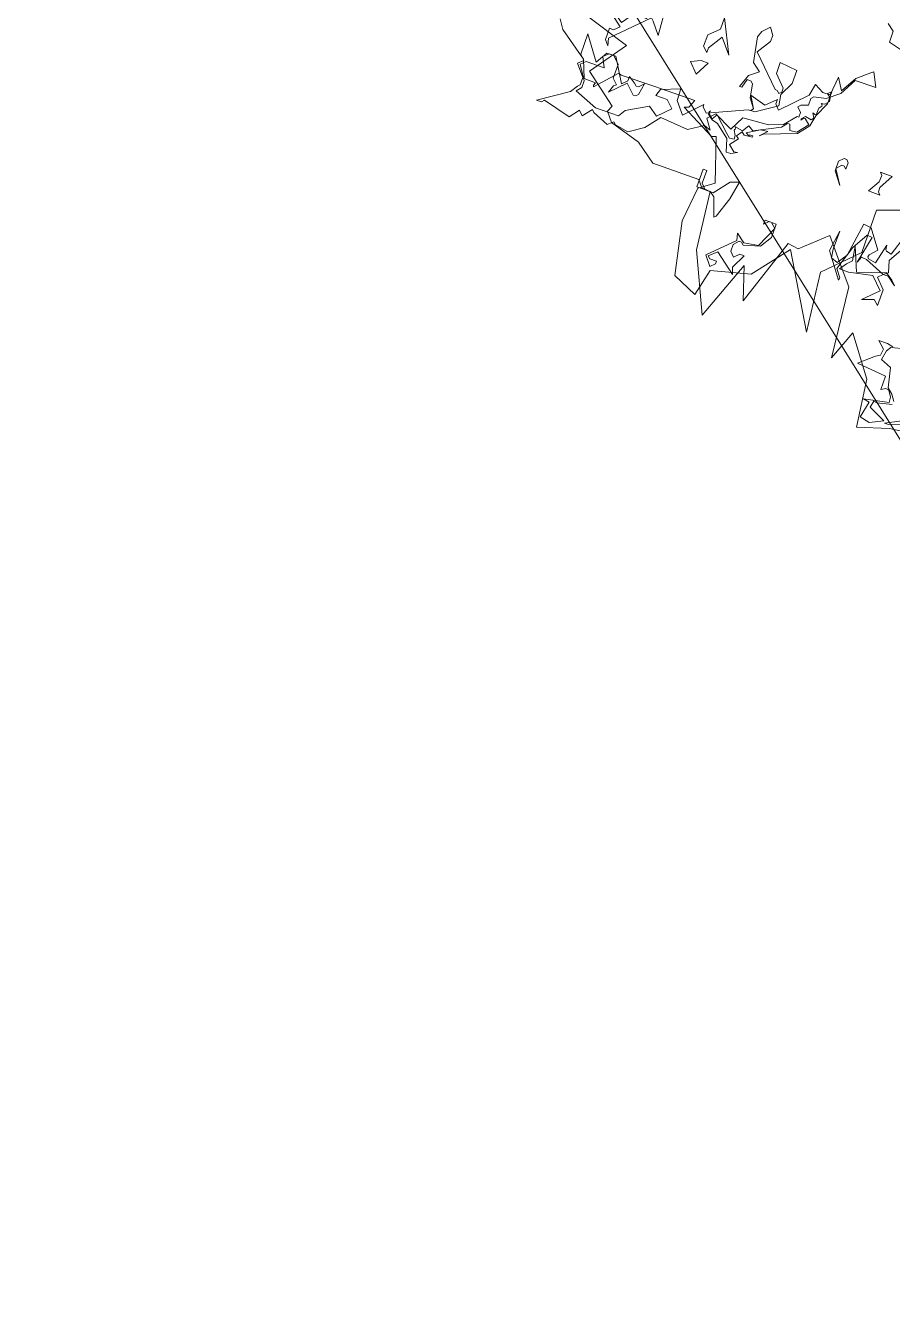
# Model space of a CAD drawing. Header units: metres. Extents: x -71 to 881, y -503 to 661.
# Drawn here: x 123.32 to 130.56, y 134.81 to 145.59 of the extents above; entities that cross this region are included whole.
import ezdxf

# ---------------------------------------------------------------- set-up
doc = ezdxf.new("R2010")
doc.units = ezdxf.units.M
doc.layers.add('04. Pisos', color=8, linetype='Continuous', lineweight=5)
doc.layers.add('ARBRE', color=100, linetype='Continuous', lineweight=13, true_color=0x00ff3f)

# ---------------------------------------------------------------- blocks, each defined once
blk = doc.blocks.new('WMF2', base_point=(0, 0.01))
at = {"color": 251, "lineweight": 0, "true_color": 0x636466}
for points in [[(217.5, -73.62), (205.76, -70.03), (212.07, -61.12), (204.08, -54.99), (204.77, -53.52), (202.84, -51.25), (195.1, -48.95), (190.12, -45.33), (178.29, -45.44), (176.89, -43.78), (174.7, -43.59), (173.01, -29.2), (166.39, -14.78), (160.89, -29.58), (158.19, -21.39), (152.68, -38.14), (149.95, -37.75), (143.85, -43.43), (139.57, -38.33), (135.29, -33.25), (133.39, -15.7), (130.63, -23.1), (123.64, -13.73), (121.99, -1.9), (114.39, -4.34), (111.72, -4.67)], [(100.3, -13.3), (97.37, -13.9), (96.16, -13.9), (102.61, -9.16), (103.21, -9.75), (114.9, -5.14), (116, -5.14), (100.3, -13.3), (100.3, -13.3)], [(122.03, -4.59), (121.2, -8.62), (122.72, -8.94), (116.58, -10.22), (116.74, -11.56), (117.68, -13), (118.53, -13.17), (119.53, -12.5), (119.62, -15.95), (127.05, -16.59), (123.52, -19.64), (122.5, -20.31), (122.25, -21.93), (124.05, -23.52), (121.84, -23.52), (120.32, -23.2)], [(117.23, -23.8), (120.73, -22.94), (121.42, -21.76), (121.9, -19.39), (119.14, -18.3), (118.02, -13.51), (116.67, -12.35), (115.65, -10.82)], [(115.72, -10.05), (119.34, -9.11), (120.19, -9.29), (120.53, -7.61), (116.29, -5.59), (119.5, -4.04), (122.03, -4.59), (122.03, -4.59)], [(223.08, -70.7), (221.59, -68.47), (214.46, -63.39), (212.7, -59.01), (209.83, -58.98), (210.04, -58.28), (209.88, -57.88), (205.22, -63.07), (204.55, -62.86), (196.2, -62.98), (185.71, -63.11), (186.56, -61.11), (187.58, -60.7), (178.92, -56.25), (177.9, -56.66), (174.32, -45.95), (177.81, -43.34), (178.67, -34.61), (175.87, -21.54), (169.72, -18.91), (168.26, -25.61), (158.55, -28.14), (151.66, -37.02), (141.23, -19.49), (142.97, -34.33), (135.13, -42.17), (135.3, -53.01), (129.01, -55.27)], [(169.87, -28.84), (169.25, -28.23), (167.56, -28.23), (167.56, -27.6), (168.66, -26.5), (170.48, -28.84), (164.64, -34.67), (165.12, -36.39), (162.8, -34.67), (159.28, -35.28), (156.97, -40.52), (158.19, -41.62), (158.8, -41.62), (159.88, -40.52), (159.88, -41.62), (156.97, -41.62), (156.97, -38.21), (158.8, -35.28), (162.8, -34.07), (163.41, -34.67), (164.03, -34.67), (165.12, -33.45), (165.12, -31.75), (164.03, -30.53), (162.8, -31.75), (161.71, -31.75), (163.41, -28.23), (162.8, -26.5), (168.04, -30.53), (169.87, -28.84), (169.87, -28.84)], [(123.77, -50.57), (128.28, -42.59), (127.38, -39.75), (128.46, -38.94), (133.52, -40.99), (134.82, -41.11), (135.39, -39.6), (134.06, -46.44), (135.36, -46.55), (137.61, -42.55), (139.52, -36.52), (138.12, -34.62), (138.22, -33.95), (142.72, -39.97), (141.89, -45.21), (141.95, -40.55), (141.61, -38.48), (139.96, -37.89), (138.27, -40.36), (137.04, -48.82), (135.07, -48.6), (131.68, -44.07), (133.27, -42.27), (133.42, -41.67), (133.14, -41.28), (131.16, -40.93), (130.09, -45.87), (129.9, -44.79), (129.67, -44.48), (128.38, -44.23), (126.63, -49.66)], [(127.86, -39.54), (126.03, -38.33), (124.94, -37.24), (127.24, -38.94), (128.46, -38.94), (129.55, -37.85), (127.24, -35.41), (127.24, -31.39), (128.46, -32.48), (131.38, -31.39), (127.86, -34.91), (130.76, -37.85), (136.62, -36.62), (138.93, -36.62), (137.71, -38.33), (136.62, -39.54), (137.23, -43.08), (134.79, -37.24), (127.86, -39.54), (127.86, -39.54)], [(174.7, -43.59), (178.13, -43.59), (178.13, -48.16), (177.26, -48.16), (177.26, -44.83), (176.02, -43.59), (173.91, -43.59), (170.9, -47.37), (168.8, -48.16), (169.68, -43.59), (171.36, -38.49), (171.81, -38.05), (173.47, -42.7), (174.7, -43.59), (174.7, -43.59)], [(220.57, -50.22), (221.79, -50.2), (214.78, -54.92), (213.59, -56.76), (213.1, -57.26), (213.13, -59.1), (215.47, -61.97), (214.27, -63.08), (215.5, -64.29), (215.56, -69.52), (211.34, -63.72), (209.67, -66.67), (207.37, -66.7), (203.77, -60.91), (202.56, -62.13), (202.58, -63.23), (200.85, -62.15), (200.24, -61.55), (199.64, -61.56), (198.56, -62.79), (199.01, -59.87), (199.61, -59.26), (200.21, -59.24), (202.55, -61.52), (206.05, -57.94), (205.47, -59.78), (204.85, -60.28), (206.1, -61.48), (206.14, -65.01), (207.85, -66.7), (209.07, -66.69), (210.27, -65.56), (209.03, -63.15), (213.66, -63.1), (214.86, -61.99), (212.51, -58.47), (212.49, -56.77), (213.57, -55.55), (207.7, -53.3), (201.85, -53.37), (200.78, -55.09), (195.57, -58.07), (193.11, -56.39), (190.24, -59.36), (192.08, -61.04), (195, -61.01), (194.41, -62.83), (189.81, -64.59), (189.77, -61.68), (187.3, -58.79), (183.33, -62.96), (183.33, -62.37), (182.1, -61.15), (172.77, -65.4), (172.29, -65.4), (171.68, -66.02), (173.43, -68.94), (169.39, -67.77), (166.98, -70.11), (166.96, -69.01), (165.85, -67.81), (160.08, -73.71), (159.5, -76.65), (157.18, -75.46), (155.35, -75.48), (154.92, -80.22), (153.06, -77.33), (150.8, -81.38), (147.91, -83.85), (147.29, -84.34), (145.55, -80.94), (150.8, -80.88), (153.05, -76.72), (155.95, -74.38), (158.86, -73.73), (159.47, -73.11), (159.44, -71.4), (161.14, -70.78), (161.73, -70.16), (160.64, -69.08), (160.62, -67.87), (161.11, -67.86), (163.5, -64.91), (166.9, -63.65), (173.36, -63.08), (175.14, -59.53), (179.8, -61.8), (181.48, -60.07), (179.75, -57.65), (181.46, -58.23), (184.95, -55.88), (192.02, -56.41), (194.9, -52.85), (198.42, -50.48), (201.82, -51.06), (202.43, -51.55), (203.66, -50.42), (207.69, -52.09), (208.3, -52.68), (210.1, -50.35), (211.21, -51.44), (213, -49.09), (219.97, -50.84), (220.57, -50.22), (220.57, -50.22)], [(147.98, -61.05), (146.87, -62.15), (146.26, -62.15), (145.66, -61.53), (145.66, -59.83), (146.26, -60.44), (146.87, -60.44), (147.98, -59.23), (145.66, -55.68), (147.98, -58.61), (147.98, -61.05), (147.98, -61.05)], [(156.89, -69.51), (157.43, -66.75), (159.56, -64.03), (167.3, -61.05), (168.14, -60.32), (166.54, -62.02), (168.32, -61.8), (171.36, -59.94), (170.42, -59.42), (170.47, -59.72), (169.59, -59.84), (169.56, -59.52), (171.59, -59.29), (172.31, -59.83), (173.34, -58.5), (172.64, -57.96), (174.22, -55.94), (172.57, -54.64), (171.71, -54.74), (173.12, -54.01), (174.29, -53.87), (175.3, -57.08), (178.61, -59.71), (180.18, -60.09), (181.49, -61.11), (181.56, -61.74), (181.3, -62.07), (181.53, -61.43), (180.22, -60.39), (179.42, -61.68), (175.68, -58.22), (174.72, -57.4), (173.53, -57.53), (173.65, -58.47), (174.34, -59.58), (174.13, -59.93), (174.18, -60.23), (174.45, -60.45), (172.34, -60.13), (171.33, -61.75), (169.98, -60.98), (163.78, -64.16), (162.73, -65.48), (162.11, -65.55), (161.63, -64.1), (159.84, -64.31), (157.76, -66.95), (159.09, -68.05), (159.4, -68.02), (159.94, -67.33), (159.98, -67.64), (159.15, -68.6), (157.6, -68.22), (157.12, -68.85), (157.81, -69.96), (157.22, -69.78), (156.92, -69.81), (156.81, -71.58), (156.27, -72.27), (156.3, -72.59), (156.65, -72.85), (155.79, -72.95), (154.94, -73.93), (155.05, -74.81), (156.1, -75.62), (155.22, -76.3), (155.18, -73.27), (156.89, -69.51), (156.89, -69.51)], [(136.37, -58.45), (136.37, -57.37), (135.76, -56.76), (138.68, -56.76), (136.98, -59.69), (136.98, -61.39), (137.47, -62), (134.54, -62), (136.37, -58.45), (136.37, -58.45)], [(171.68, -66.02), (173.31, -68.24), (173.88, -71.59), (174.47, -72.18), (175.5, -72.18), (176.09, -69.97), (176.66, -69.97), (175.5, -73.22), (173.31, -74.97), (175.5, -76.59), (176.66, -82.74), (176.09, -84.36), (174.47, -86.09), (173.31, -84.36), (173.31, -82.74), (175.5, -79.36), (168.32, -72.18), (167.74, -72.18), (167.15, -71.59), (166.58, -72.18), (166.58, -73.22), (169.36, -76), (169.36, -78.78), (164.96, -78.33), (164.96, -74.97), (166.58, -71.59), (166.11, -68.82), (171.09, -65.45), (172.15, -65.45), (171.68, -66.02), (171.68, -66.02)], [(211.1, -72.56), (210.01, -72.56), (208.8, -73.77), (211.73, -76.09), (212.35, -76.09), (210.51, -77.8), (211.1, -78.4), (210.01, -80.71), (210.51, -76.09), (208.8, -74.88), (205.88, -79.01), (204.66, -77.8), (203.56, -77.8), (200.04, -82.55), (199.42, -74.88), (201.73, -77.8), (202.34, -78.4), (210.51, -70.25), (210.01, -68.43), (211.1, -69.64), (211.1, -72.56), (211.1, -72.56)], [(187.57, -69.19), (189.89, -71.62), (187.57, -72.72), (185.74, -72.72), (187.57, -69.19), (187.57, -69.19)], [(147.99, -96.52), (146.26, -95.22), (146.17, -92.39), (141.64, -91.28)], [(184.65, -79.77), (186.95, -76.25), (186.95, -75.04), (188.18, -76.25), (188.18, -79.17), (185.74, -81.48), (185.74, -84.42), (181.72, -76.25), (184.65, -79.77), (184.65, -79.77)]]:
    blk.add_lwpolyline(points, dxfattribs=at)

msp = doc.modelspace()

# ---------------------------------------------------------------- linework, layer by layer
at = {"layer": '04. Pisos'}
msp.add_lwpolyline([(99.448, 151.453), (117.705, 162.876), (159.987, 95.009), (337.22, 206.606), (265.236, 322.235), (87.866, 210.763), (100.544, 190.448), (82.018, 178.809), (99.448, 151.453)], dxfattribs=at)

# ---------------------------------------------------------------- block references
at = {"layer": 'ARBRE', "color": 251, "lineweight": 5, "true_color": 0x636466, "xscale": 0.03451886634015593, "yscale": 0.03451886634015593, "zscale": 0.03451886634015593, "rotation": 160.1685466476646}
msp.add_blockref('WMF2', (134.203, 140.743), dxfattribs=at)

doc.saveas('drawing.dxf')
